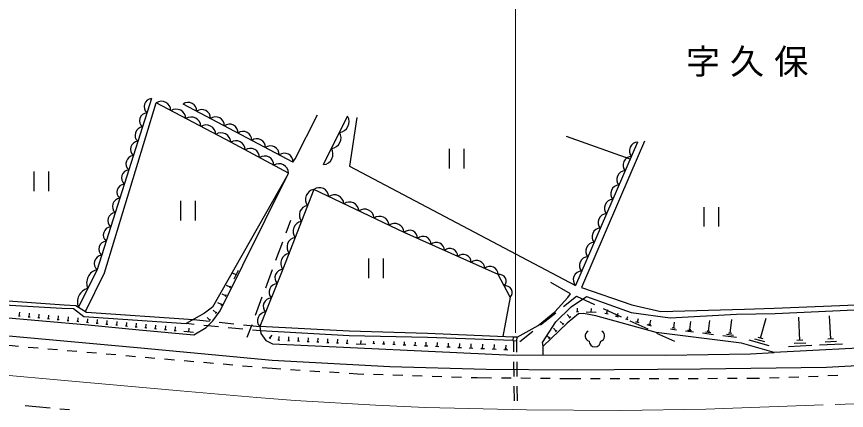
# Model space of a CAD drawing. Units: millimetres, scale not verified. Extents: x 40000 to 680000, y 20000 to 380000.
# Drawn here: x 374064 to 458932, y 274837 to 315065 of the extents above; entities that cross this region are included whole.
import ezdxf

# ---------------------------------------------------------------- set-up
doc = ezdxf.new("R2010")
doc.units = ezdxf.units.MM
doc.header["$LTSCALE"] = 1000
doc.linetypes.add('CHAIN', pattern=[18.5, 12, -1.5, 3.5, -1.5])
for name, color, linetype, lineweight in [('M-BGD', 7, 'Continuous', 25), ('M-BMK', 2, 'CHAIN', 13), ('M-BMK-HTXT', 7, 'Continuous', 13), ('M-BMK-OTRS', 5, 'Continuous', 25), ('M-STR-HTXT', 7, 'Continuous', 13)]:
    doc.layers.add(name, color=color, linetype=linetype, lineweight=lineweight)
doc.styles.add('ＭＳ ゴシック', font='')
doc.styles.get('ＭＳ ゴシック').set_extended_font_data('MS Gothic')

msp = doc.modelspace()

# ---------------------------------------------------------------- linework, layer by layer
at = {"layer": 'M-BGD'}
for p, q in [((402333, 300194), (391085, 306134)), ((405446, 299941), (407924, 304885)), ((436829, 300508), (430302, 302810)), ((437584, 302243), (431209, 287598)), ((418318, 301560), (418318, 299560)), ((419818, 301560), (419818, 299560)), ((375843, 299240), (375843, 297240)), ((377343, 299240), (377343, 297240)), ((390817, 296246), (390817, 294246)), ((392317, 296246), (392317, 294246)), ((444343, 295613), (444343, 293613)), ((445843, 295613), (445843, 293613)), ((402086, 294235), (401605, 292948)), ((401256, 292011), (400556, 290138)), ((410051, 290340), (410051, 288340)), ((411551, 290340), (411551, 288340)), ((396507, 288693), (396147, 288869)), ((396727, 289142), (396287, 288244)), ((400206, 289201), (399507, 287327)), ((395891, 287436), (395531, 287612)), ((395935, 287525), (395847, 287346)), ((395450, 286538), (395091, 286714)), ((395495, 286627), (395406, 286448)), ((399157, 286390), (398457, 284517)), ((424529, 286392), (423789, 282369)), ((429996, 285433), (431324, 286493)), ((431324, 286493), (433153, 285655)), ((395010, 285640), (394651, 285816)), ((395054, 285729), (394966, 285550)), ((431432, 284895), (431447, 285295)), ((432831, 284843), (432846, 285243)), ((434063, 285239), (435881, 284406)), ((374444, 284448), (374245, 284466)), ((374344, 284457), (374382, 284855)), ((375440, 284355), (375240, 284373)), ((375340, 284364), (375377, 284762)), ((376336, 284271), (376373, 284669)), ((377331, 284178), (377369, 284576)), ((378327, 284084), (378364, 284483)), ((379323, 283991), (379360, 284389)), ((393840, 284066), (393538, 284328)), ((394479, 284802), (394177, 285064)), ((394545, 284878), (394414, 284727)), ((427651, 283562), (429214, 284809)), ((430663, 284341), (430382, 284625)), ((430734, 284411), (430592, 284271)), ((431532, 284891), (431332, 284899)), ((433331, 284825), (432332, 284862)), ((434584, 284650), (434221, 284748)), ((434403, 284699), (434526, 285153)), ((435622, 284368), (435324, 284449)), ((435473, 284409), (435574, 284781)), ((436482, 284135), (436563, 284431)), ((454170, 281988), (454051, 284358)), ((457329, 282144), (457211, 284504)), ((376435, 284261), (376236, 284280)), ((377431, 284168), (377232, 284187)), ((378427, 284075), (378227, 284094)), ((379422, 283982), (379223, 284001)), ((380418, 283889), (380219, 283907)), ((380318, 283898), (380356, 284296)), ((381413, 283796), (381214, 283814)), ((381314, 283805), (381351, 284203)), ((382409, 283702), (382210, 283721)), ((382310, 283712), (382347, 284110)), ((383405, 283609), (383206, 283628)), ((383305, 283619), (383342, 284017)), ((384400, 283516), (384201, 283535)), ((384301, 283525), (384338, 283924)), ((385297, 283432), (385334, 283831)), ((386292, 283339), (386329, 283737)), ((387288, 283246), (387325, 283644)), ((388283, 283153), (388321, 283551)), ((392224, 283623), (391421, 283701)), ((392148, 284117), (393796, 283946)), ((394712, 283380), (393220, 283525)), ((393889, 284122), (393791, 284009)), ((394791, 283843), (396283, 283689)), ((397278, 283586), (398926, 283415)), ((398108, 283580), (397627, 282293)), ((429952, 283638), (429671, 283922)), ((430023, 283708), (429881, 283568)), ((436601, 284103), (436364, 284167)), ((436790, 283990), (438608, 283157)), ((437730, 283796), (437413, 283882)), ((437572, 283839), (437679, 284236)), ((439015, 283448), (438568, 283569)), ((438934, 283590), (438710, 283651)), ((438822, 283620), (438943, 284068)), ((441274, 283235), (441349, 283834)), ((442907, 283088), (443012, 283920)), ((444814, 282917), (444953, 284021)), ((447039, 282717), (447218, 284138)), ((450153, 282222), (450722, 284247)), ((385396, 283423), (385197, 283442)), ((386392, 283330), (386193, 283348)), ((387387, 283237), (387188, 283255)), ((388383, 283144), (388184, 283162)), ((389379, 283050), (389180, 283069)), ((389279, 283060), (389316, 283458)), ((390374, 282957), (390175, 282976)), ((390275, 282967), (390312, 283365)), ((392167, 282790), (391171, 282883)), ((391669, 282836), (391706, 283234)), ((397201, 283137), (395708, 283283)), ((399000, 282961), (398196, 283040)), ((425542, 281878), (426870, 282938)), ((429241, 282935), (428959, 283220)), ((429312, 283005), (429169, 282865)), ((439518, 282741), (441347, 281903)), ((441555, 283047), (440955, 283123)), ((441424, 283216), (441124, 283254)), ((443297, 282827), (442465, 282932)), ((443102, 282958), (442686, 283010)), ((443011, 283075), (442803, 283101)), ((445331, 282571), (444227, 282710)), ((445072, 282744), (444520, 282813)), ((444952, 282899), (444676, 282934)), ((447217, 282694), (446861, 282739)), ((400039, 282157), (399883, 282282)), ((399961, 282220), (400212, 282531)), ((400992, 281989), (400792, 281998)), ((400892, 281993), (400912, 282393)), ((401991, 281940), (401791, 281950)), ((401891, 281945), (401911, 282344)), ((402990, 281891), (402790, 281901)), ((402890, 281896), (402909, 282296)), ((403989, 281843), (403789, 281852)), ((403889, 281847), (403908, 282247)), ((404987, 281794), (404788, 281804)), ((404888, 281799), (404907, 282198)), ((405886, 281750), (405906, 282150)), ((406885, 281702), (406905, 282101)), ((407884, 281653), (407903, 282052)), ((409282, 281585), (409302, 281984)), ((410590, 281651), (410602, 281907)), ((411616, 281602), (411630, 281886)), ((412665, 281552), (412680, 281864)), ((413736, 281502), (413752, 281842)), ((414831, 281450), (414848, 281819)), ((415949, 281397), (415968, 281796)), ((424881, 281962), (424893, 280806)), ((425192, 281945), (425203, 280796)), ((428529, 282232), (428248, 282517)), ((428600, 282303), (428458, 282162)), ((447705, 282272), (446283, 282451)), ((447372, 282494), (446661, 282584)), ((451023, 281431), (448998, 282000)), ((450588, 281826), (449575, 282111)), ((450406, 282151), (449900, 282293)), ((454466, 282003), (453874, 281973)), ((457934, 281879), (456754, 281819)), ((457624, 282159), (457034, 282129)), ((400226, 281641), (424868, 280474)), ((405986, 281745), (405786, 281755)), ((406985, 281697), (406785, 281706)), ((407984, 281648), (407784, 281658)), ((409782, 281561), (408783, 281609)), ((410693, 281646), (410487, 281655)), ((411730, 281597), (411503, 281607)), ((412790, 281547), (412540, 281558)), ((413872, 281495), (413600, 281508)), ((414979, 281443), (414683, 281457)), ((416109, 281389), (415790, 281404)), ((417246, 281336), (416914, 281351)), ((417080, 281343), (417100, 281758)), ((418394, 281281), (418051, 281297)), ((418222, 281289), (418243, 281718)), ((419554, 281226), (419199, 281243)), ((419376, 281235), (419397, 281678)), ((420725, 281171), (420359, 281188)), ((420542, 281180), (420564, 281638)), ((421909, 281115), (421530, 281133)), ((421719, 281124), (421742, 281597)), ((423104, 281058), (422714, 281077)), ((422909, 281067), (422932, 281555)), ((424311, 281001), (423909, 281020)), ((424215, 281106), (424014, 281116)), ((424115, 281111), (424134, 281513)), ((455385, 281455), (453015, 281336)), ((454777, 281721), (453593, 281662)), ((458539, 281613), (456179, 281495)), ((424902, 279806), (424917, 278306)), ((425213, 279796), (425227, 278296)), ((424927, 277306), (424941, 275806)), ((425237, 277296), (425251, 275796))]:
    msp.add_line(p, q, dxfattribs=at)
for points in [[(387851, 306697), (382292, 289215), (380401, 285366)], [(381103, 284943), (383042, 288889), (388324, 306256)], [(401790, 298919), (401858, 299086), (395970, 302233), (388324, 306256)], [(402333, 300194), (402567, 300540), (404855, 305017)], [(408850, 304775), (408122, 299802), (431209, 287598)], [(438290, 302342), (436785, 298867), (431850, 287398), (436976, 285616), (439956, 284941)], [(401790, 298919), (394117, 285396), (393292, 284772), (391421, 283701)], [(394133, 283993), (394896, 285005), (401790, 298919)], [(424529, 286392), (423307, 288703), (413699, 293020), (404456, 297411), (401309, 289247), (398926, 283415), (399043, 282690), (399560, 281991), (400226, 281641)], [(522842, 286043), (509120, 283744), (494635, 282256), (482300, 281044), (469465, 279907), (456905, 279219), (444020, 279032), (430784, 278944), (422086, 279019), (412250, 279282), (400215, 279944), (386780, 281207), (371720, 282569), (355786, 284031), (337392, 285659), (312722, 287708), (256305, 292690), (249567, 293459), (245435, 293976), (240661, 294735)], [(451646, 284747), (459754, 285122), (460858, 284826), (469709, 285157), (479691, 285940), (480788, 285626), (490394, 286804), (499101, 288195), (521023, 292146)], [(305751, 291482), (322126, 290274), (335032, 289352), (335595, 288917), (354524, 287706), (355110, 287410), (364912, 286747), (365989, 286325), (373688, 285979), (378939, 285607), (380109, 285542), (381217, 284875), (392148, 284117)], [(305762, 291207), (322098, 289956), (334833, 289024), (335435, 288583), (354547, 287398), (355164, 286954), (364653, 286314), (365731, 285892), (373403, 285603), (378685, 285286), (379868, 285236), (380958, 284441), (391421, 283701)], [(306410, 289949), (340797, 286888), (360094, 285405), (372000, 284397), (381373, 283589), (386587, 283056), (392186, 282567)], [(425257, 282304), (427413, 283515), (429102, 284915), (430457, 286359), (430702, 286759), (428691, 287903)], [(451551, 285290), (459933, 285612), (460860, 285458), (469596, 285861), (479754, 286460), (480849, 286339), (490463, 287421), (497153, 288416)], [(521467, 287834), (511955, 286258), (503507, 284841), (494100, 283717), (482294, 282442), (476287, 281917), (463447, 281359), (451554, 280762)], [(427839, 281773), (429208, 283889), (430791, 285405), (432341, 286455), (436907, 284838), (440923, 284305), (447688, 284655), (451646, 284747)], [(439956, 284941), (448501, 285177), (451551, 285290)], [(451554, 280762), (448196, 281706), (439473, 282806), (433299, 284480), (432058, 284738), (431541, 284688), (430358, 283739), (427917, 281406)], [(392186, 282567), (393438, 283315), (394133, 283993)], [(424844, 282326), (416105, 282685), (408091, 282928), (398926, 283415)], [(424826, 281990), (416095, 282293), (408063, 282460), (399000, 282961)], [(424868, 280474), (427928, 280518), (427917, 281406), (427839, 281773)], [(427928, 280518), (440481, 280487), (449138, 280612), (451554, 280762)]]:
    msp.add_lwpolyline(points, dxfattribs=at)
msp.add_lwpolyline([(424844, 282326), (424825, 281965), (425238, 281942), (425257, 282304)], close=True, dxfattribs=at)
for centre, radius, start, end in [((387938, 305867), 834, 95.97843, 228.7428), ((388858, 305415), 996, 2.1326, 122.36547), ((390387, 304610), 996, 2.1326, 122.36547), ((391610, 305425), 882, 357.82645, 126.49217), ((393016, 304683), 882, 357.82645, 126.49217), ((387474, 304410), 834, 95.97843, 228.7428), ((391916, 303805), 996, 2.1326, 122.36547), ((394422, 303940), 882, 357.82645, 126.49217), ((406975, 304329), 1099, 276.42007, 30.34687), ((393445, 303001), 996, 2.1326, 122.36547), ((395828, 303198), 882, 357.82645, 126.49217), ((387011, 302953), 834, 95.97843, 228.7428), ((394975, 302196), 996, 2.1326, 122.36547), ((397234, 302455), 882, 357.82645, 126.49217), ((406149, 302681), 1099, 276.42007, 30.34687), ((386548, 301497), 834, 95.97843, 228.7428), ((396496, 301446), 946, 0.01713, 123.72573), ((398640, 301712), 882, 357.82645, 126.49217), ((437621, 301356), 888, 92.37803, 220.57368), ((397968, 300659), 946, 0.01713, 123.72573), ((400046, 300970), 882, 357.82645, 126.49217), ((405323, 301033), 1099, 276.42007, 30.34687), ((386085, 300040), 834, 95.97843, 228.7428), ((399440, 299872), 946, 0.01713, 123.72573), ((401452, 300227), 882, 357.82645, 126.49217), ((436984, 299892), 888, 92.37803, 220.57368), ((400912, 299085), 946, 0.01713, 123.72573), ((385622, 298583), 834, 95.97843, 228.7428), ((436346, 298427), 888, 92.37803, 220.57368), ((385158, 297126), 834, 95.97843, 228.7428), ((404623, 296409), 1016, 99.42425, 218.40997), ((405022, 296614), 977, 3.81848, 125.36047), ((435709, 296963), 888, 92.37803, 220.57368), ((384695, 295669), 834, 95.97843, 228.7428), ((406562, 295882), 977, 3.81848, 125.36047), ((435071, 295498), 888, 92.37803, 220.57368), ((403993, 294776), 1016, 99.42425, 218.40997), ((408103, 295150), 977, 3.81848, 125.36047), ((409643, 294419), 977, 3.81848, 125.36047), ((384232, 294213), 834, 95.97843, 228.7428), ((411184, 293687), 977, 3.81848, 125.36047), ((434434, 294034), 888, 92.37803, 220.57368), ((403364, 293144), 1016, 99.42425, 218.40997), ((412724, 292955), 977, 3.81848, 125.36047), ((383769, 292756), 834, 95.97843, 228.7428), ((414256, 292423), 816, 358.59107, 133.01613), ((433796, 292569), 888, 92.37803, 220.57368), ((383305, 291299), 834, 95.97843, 228.7428), ((402734, 291511), 1016, 99.42425, 218.40997), ((415629, 291807), 816, 358.59107, 133.01613), ((417001, 291190), 816, 358.59107, 133.01613), ((433159, 291105), 888, 92.37803, 220.57368), ((418374, 290573), 816, 358.59107, 133.01613), ((382842, 289842), 834, 95.97843, 228.7428), ((402105, 289878), 1016, 99.42425, 218.40997), ((419746, 289956), 816, 358.59107, 133.01613), ((432521, 289640), 888, 92.37803, 220.57368), ((421119, 289340), 816, 358.59107, 133.01613), ((422491, 288723), 816, 358.59107, 133.01613), ((382626, 287856), 1399, 103.82479, 203.84222), ((401354, 288378), 870, 92.95409, 222.59887), ((423456, 288042), 677, 313.03011, 102.71379), ((431883, 288175), 888, 92.37803, 220.57368), ((400758, 286920), 870, 92.95409, 222.59887), ((381681, 285932), 1399, 103.82479, 203.84222), ((424067, 286887), 677, 313.03011, 102.71379), ((400163, 285462), 870, 92.95409, 222.59887), ((399567, 284004), 870, 92.95409, 222.59887), ((432747, 282442), 536, 116.08703, 255.33416), ((433675, 282442), 536, 284.66584, 63.91297), ((433211, 281923), 600, 180, 360)]:
    msp.add_arc(centre, radius, start, end, dxfattribs=at)
at = {"layer": 'M-BMK'}
msp.add_lwpolyline([(469792, 275844), (456556, 275403), (444550, 274945), (435877, 274837), (426220, 274895), (415881, 275137), (410782, 275386), (402558, 275861), (398625, 276161), (390802, 276836), (378979, 277878), (371541, 278575)], dxfattribs=at)
at = {"layer": 'M-BMK-OTRS'}
for p, q in [((373265, 281486), (374261, 281399)), ((375258, 281312), (376254, 281225)), ((377250, 281138), (378246, 281052)), ((379242, 280965), (380239, 280878)), ((381235, 280791), (382231, 280704)), ((383227, 280618), (384224, 280531)), ((385220, 280444), (386216, 280357)), ((387212, 280270), (388208, 280184)), ((389205, 280097), (390201, 280010)), ((391197, 279923), (392193, 279836)), ((393190, 279750), (394186, 279663)), ((395182, 279576), (396178, 279489)), ((397175, 279402), (398171, 279316)), ((399167, 279229), (400193, 279139)), ((400193, 279139), (401076, 279082)), ((402074, 279018), (403072, 278953)), ((404069, 278888), (405067, 278824)), ((406065, 278759), (407063, 278695)), ((408061, 278630), (408944, 278573)), ((408944, 278573), (409562, 278553)), ((410561, 278522), (411561, 278491)), ((412560, 278459), (413560, 278428)), ((414559, 278397), (415559, 278366)), ((457050, 278384), (458049, 278419)), ((416558, 278334), (417558, 278303)), ((418557, 278272), (419557, 278240)), ((420556, 278209), (421175, 278190)), ((421175, 278190), (422641, 278175)), ((423641, 278165), (424641, 278155)), ((425641, 278146), (426640, 278136)), ((427640, 278126), (428640, 278116)), ((429640, 278106), (431106, 278092)), ((431106, 278092), (431763, 278093)), ((432763, 278094), (433763, 278095)), ((434763, 278097), (435763, 278098)), ((436763, 278100), (437763, 278101)), ((438763, 278103), (439763, 278104)), ((440763, 278105), (441763, 278107)), ((442763, 278108), (443763, 278110)), ((444763, 278111), (445763, 278112)), ((446763, 278114), (447763, 278115)), ((448763, 278117), (449420, 278118)), ((449420, 278118), (450054, 278140)), ((451054, 278175), (452053, 278210)), ((453052, 278244), (454052, 278279)), ((455051, 278314), (456051, 278349)), ((374929, 275343), (376038, 275248)), ((376038, 275248), (377489, 275108)), ((378484, 275012), (379480, 274916))]:
    msp.add_line(p, q, dxfattribs=at)
at = {"layer": 'M-STR-HTXT'}
msp.add_lwpolyline([(425104, 282762), (425104, 324971), (445354, 324971)], dxfattribs=at)

# ---------------------------------------------------------------- texts
at = {"layer": 'M-BMK-HTXT', "insert": (449284, 310330), "char_height": 2566, "attachment_point": 5, "style": 'ＭＳ ゴシック'}
msp.add_mtext('\\T1.29;字久保', dxfattribs=at)

doc.saveas('drawing.dxf')
